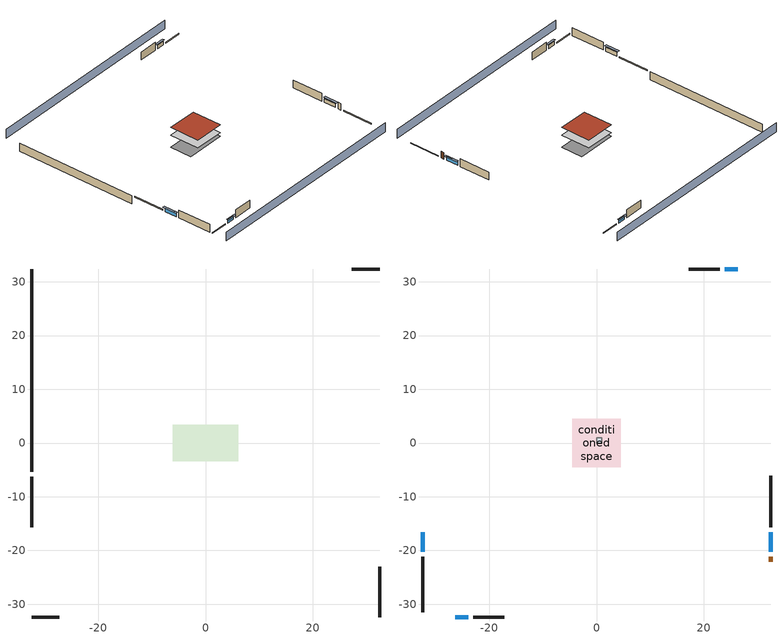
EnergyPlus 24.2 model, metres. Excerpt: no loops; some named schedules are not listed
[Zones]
basement - unconditioned
 floor foundation (Slab1 construction): -6.07,-3.37 -6.07,3.37 6.07,3.37 6.07,-3.37 z-2.13
 wall outside (RimJoist1 construction): -32.4,-6.29 -32.4,-15.65 z0.3:0.61
 wall outside (RimJoist2 construction): 32.4,32.4 27.19,32.4 z0.3:0.61
 wall outside (RimJoist3 construction): 32.4,-32.4 32.4,-23.04 z0.3:0.61
 wall outside (RimJoist4 construction): -32.4,-32.4 -27.19,-32.4 z0.3:0.61
 wall foundation (FoundationWall1 construction): -32.4,32.4 -32.4,-5.37 z-2.13:0.3
central ac and furnace airloop ret air zone
 floor adiabatic (AdiabaticConst): 0,0 0,1 1,1 1,0 z0
 wall adiabatic (AdiabaticConst): 0,1 0,0 1,0 1,1 0,1 z0:1
 ceiling adiabatic (AdiabaticConst): 1,0 1,1 0,1 0,0 z1
conditioned space
 floor to basement - unconditioned (Floor1 construction): -4.52,-4.52 -4.52,4.52 4.52,4.52 4.52,-4.52 z0.3
 wall outside (AdiabaticWallConstruction 1): 32.4,-22.11 32.4,-21.2 z0.3:2.34
 wall outside (AdiabaticWallConstruction): -32.4,-16.58 -32.4,-20.22 / 32.4,-20.27 32.4,-16.63 z0.3:1.52; 26.26,32.4 23.88,32.4 / -26.26,-32.4 -23.88,-32.4 z0.3:1.34
 wall outside (Wall1 construction): -32.4,-21.15 -32.4,-31.47 z0.3:2.74
 wall outside (Wall2 construction): 22.95,32.4 17.22,32.4 z0.3:2.74
 wall outside (Wall3 construction): 32.4,-15.7 32.4,-6.14 z0.3:2.74
 wall outside (Wall4 construction): -22.95,-32.4 -17.22,-32.4 z0.3:2.74
 window (WindowConstruction): -32.4,-16.58 -32.4,-20.22 z0.3:1.52
 window (WindowConstruction 1): 26.26,32.4 23.88,32.4 z0.3:1.34
 window (WindowConstruction 2): 32.4,-20.27 32.4,-16.63 z0.3:1.52
 window (WindowConstruction 3): -26.26,-32.4 -23.88,-32.4 z0.3:1.34
 door (Door): 32.4,-22.11 32.4,-21.2 z0.3:2.34
 roof outside (Roof1 construction): -4.52,4.52 -4.52,-4.52 4.52,-4.52 4.52,4.52 z2.74
shading: 32.4,36.97 -32.4,36.97 / -32.4,-36.97 32.4,-36.97 z0:2.74; -32.4,-20.53 -32.4,-16.28 -33.01,-16.28 -33.01,-20.53 z1.83; 23.58,32.4 26.56,32.4 26.56,33.01 23.58,33.01 z1.65; 32.4,-16.32 32.4,-20.57 33.01,-20.57 33.01,-16.32 z1.83; -23.58,-32.4 -26.56,-32.4 -26.56,-33.01 -23.58,-33.01 z1.65
[Building]
Building 1: Terrain=Suburbs
[Site:Location]
Portland Intl Arpt_OR: Latitude {deg}=45.59; Longitude {deg}=-122.6; Time Zone {hr}=-8; Elevation {m}=33; Keep Site Location Information=Yes
[Site:GroundTemperature:Shallow]
10.2558, 8.96328, 8.85977, 9.47314, 11.9355, 14.3863, 16.5111, 17.8571, 17.9714, 16.8767, 14.8061, 12.4304
[Site:WaterMainsTemperature]
Calculation Method=Schedule; Temperature Schedule=mains temperature schedule
[Material] Roughness=Rough; Thermal Absorptance=0.9
Name | Thickness {m} | Conductivity {W/m-K} | Density {kg/m3} | Specific Heat {J/kg-K} | Solar Absorptance | Visible Absorptance
asphalt or fiberglass shingles | 0.00635 | 0.162714 | 1121.4 | 1465.45 | 0.85 | 0.85
concrete 4.0 in. | 0.1016 | 1.803125 | 2242.8 | 837.4 | 0.7 | 0.7
concrete 8.0 in. | 0.2032 | 1.803125 | 2242.8 | 837.4 | 0.7 | 0.7
door material | 0.04445 | 0.0612267 | 512.64 | 1214.23 | 0.7 | 0.7
floor covering | 0.0127 | 0.0433444 | 54.468 | 1339.84 | 0.6 | 0.6
floor stud and cavity | 0.1397 | 0.923637 | 92.3553 | 1139.71 | 0.7 | 0.7
furniture material basement - unconditioned 1; furniture material conditioned space 1 | 0.1524 | 0.115458 | 640.8 | 1214.23 | 0.6 | 0.6
gypsum board | 0.0127 | 0.160291 | 801 | 837.4 | 0.6 | 0.6
osb sheathing 0.5 in. | 0.0127 | 0.115458 | 512.64 | 1214.23 | 0.7 | 0.7
osb sheathing 0.75 in. | 0.01905 | 0.115458 | 512.64 | 1214.23 | 0.7 | 0.7
rim joist stud and cavity | 0.0508 | 0.178688 | 50.32683 | 1063.81 | 0.6 | 0.6
roof rigid ins | 0.103632 | 0.029427 | 32.04 | 1214.23 | 0.7 | 0.7
roof stud and cavity | 0.2032 | 0.0828465 | 78.34581 | 1123.46 | 0.7 | 0.7
wall rigid ins | 0.512978 | 0.029427 | 32.04 | 1214.23 | 0.7 | 0.7
wall stud and cavity | 0.1397 | 0.550994 | 139.0536 | 1170.24 | 0.7 | 0.7
wall stud and cavity 1 | 0.0889 | 0.380278 | 52.3479 | 1209.89 | 0.7 | 0.7
wall stud and cavity 2 | 0.0889 | 0.391764 | 83.0341 | 1211.67 | 0.7 | 0.7
wood siding | 0.0254 | 0.102417 | 544.68 | 1172.36 | 0.85 | 0.85
wood siding 1; wood siding 2 | 0.0254 | 0.102417 | 544.68 | 1172.36 | 0.7 | 0.7
[Material:NoMass]
Adiabatic: Roughness=Rough; Thermal Resistance {m2-K/W}=176.1; Thermal Absorptance=0.9; Solar Absorptance=0.7; Visible Absorptance=0.7
[WindowMaterial:SimpleGlazingSystem]
WindowMaterial: U-Factor {W/m2-K}=4.31528; Solar Heat Gain Coefficient=0.67
[Construction]
AdiabaticConst: Adiabatic
AdiabaticWallConstruction: wood siding 1, wall rigid ins, wall stud and cavity 1, gypsum board
AdiabaticWallConstruction 1: wood siding 2, wall rigid ins, wall stud and cavity 1, gypsum board
Door: door material
Floor1 construction: floor stud and cavity, osb sheathing 0.75 in., floor covering
FoundationWall1 construction: concrete 8.0 in.
furniture construction basement - unconditioned 1: furniture material basement - unconditioned 1
furniture construction conditioned space 1: furniture material conditioned space 1
PartitionWallConstruction: gypsum board, wall stud and cavity 2, gypsum board
RimJoist1 construction; RimJoist2 construction; RimJoist3 construction; RimJoist4 construction: wood siding, rim joist stud and cavity
Roof1 construction: asphalt or fiberglass shingles, roof rigid ins, osb sheathing 0.75 in., roof stud and cavity, gypsum board
Slab1 construction: concrete 4.0 in.
Wall1 construction; Wall2 construction; Wall3 construction; Wall4 construction: wood siding, osb sheathing 0.5 in., wall stud and cavity, gypsum board
WindowConstruction; WindowConstruction 1; WindowConstruction 2; WindowConstruction 3: WindowMaterial
[Zone] Multiplier=1
Name | Volume {m3} | Part of Total Floor Area
basement - unconditioned; conditioned space | 199.577 | Yes
central ac and furnace airloop ret air zone | 1 | No
[Space]
Name | Zone | Volume {m3} | Space Type
basement - unconditioned 1 | basement - unconditioned | 199.577
central ac and furnace airloop ret air space | central ac and furnace airloop ret air zone |  | Plenum Space Type
conditioned space 1 | conditioned space | 199.577
[SurfaceProperty:ExposedFoundationPerimeter]
Slab1: Exposed Perimeter Calculation Method=TotalExposedPerimeter; Total Exposed Perimeter {m}=37.76472
[InternalMass]
Name | Construction | Zone or ZoneList | Space or SpaceList | Surface Area {m2}
furniture mass basement - unconditioned 1 | furniture construction basement - unconditioned 1 | basement - unconditioned | basement - unconditioned 1 | 32.73903
furniture mass conditioned space 1 | furniture construction conditioned space 1 | conditioned space | conditioned space 1 | 32.73903
partition wall mass | PartitionWallConstruction | conditioned space | conditioned space 1 | 81.84758
[ElectricEquipment] Design Level Calculation Method=EquipmentLevel
Name | Zone or ZoneList or Space or SpaceList | Schedule | Design Level {W} | Fraction Latent | Fraction Radiant | Fraction Lost
freezer | basement - unconditioned 1 | freezer schedule | 194.914 | 0 | 0.6 | 0
clothes dryer | conditioned space 1 | clothes_dryer | 346.1 | 0.015 | 0.081 | 0.85
clothes washer | conditioned space 1 | clothes_washer | 622.636 | 0.03 | 0.162 | 0.7
cooking range | conditioned space 1 | cooking_range | 890.622 | 0.08 | 0.432 | 0.2
dishwasher | conditioned space 1 | dishwasher | 601.248 | 0.3 | 0.18 | 0.4
fridge | conditioned space 1 | fridge schedule | 41.5354 | 0 | 0.6 | 0
mech vent bath fan 0 | conditioned space 1 | mech vent bath fan 0 schedule | 30 | 0 | 0 | 1
mech vent house fan | conditioned space 1 | mech vent house fan schedule | 0 | 0 | 0 | 1
mech vent house fan cfis | conditioned space 1 | mech vent house fan cfis schedule | 0 | 0 | 0 | 0
mech vent range fan 0 | conditioned space 1 | mech vent range fan 0 schedule | 30 | 0 | 0 | 1
misc plug loads | conditioned space 1 | plug_loads_other | 160.223 | 0.021 | 0.558 | 0.049
misc tv | conditioned space 1 | plug_loads_tv | 260.177 | 0 | 0.6 | 0
whole house fan | conditioned space 1 | Always On Discrete | 0 | 0 | 0 | 1
[OtherEquipment] Design Level Calculation Method=EquipmentLevel
Name | Fuel Type | Zone or ZoneList or Space or SpaceList | Schedule | Design Level {W} | Fraction Latent | Fraction Radiant | Fraction Lost
central ac and furnace airloop_0 RetCondToDZ; central ac and furnace airloop_0 SupCondToDZ; central ac and furnace airloop_0 SupSensLkToDZ; water heater sens | None | basement - unconditioned 1 | Always On Discrete | 0 | 0 | 0 | 0
central ac and furnace airloop_0 SupLatLkToDZ; water heater lat | None | basement - unconditioned 1 | Always On Discrete | 0 | 1 | 0 | 0
water heater energy adjustment1 | Electricity | basement - unconditioned 1 | Always On Discrete | 0.01 | 0 | 0 | 1
central ac and furnace airloop_0 RetCondToRP; central ac and furnace airloop_0 RetSensLkToRP | None | central ac and furnace airloop ret air space | Always On Discrete | 0 | 0 | 0 | 0
central ac and furnace airloop_0 RetLatLkToRP | None | central ac and furnace airloop ret air space | Always On Discrete | 0 | 1 | 0 | 0
central ac and furnace airloop_0 SupCondToLv; central ac and furnace airloop_0 SupSensLkToCond; mech vent house fan sensible load | None | conditioned space 1 | Always On Discrete | 0 | 0 | 0 | 0
central ac and furnace airloop_0 SupLatLkToCond; mech vent house fan latent load | None | conditioned space 1 | Always On Discrete | 0 | 1 | 0 | 0
clothes dryer 1 | NaturalGas | conditioned space 1 | clothes_dryer | 4598 | 0.015 | 0.081 | 0.85
cooking range 1 | Electricity | conditioned space 1 | cooking_range | 0 | 0.08 | 0.432 | 0.2
general water use latent | None | conditioned space 1 | general water use schedule | 62.594 | 1 | 0 | 0
general water use sensible | None | conditioned space 1 | general water use schedule | -61.6891 | 0 | 0.6 | 0
[ZoneInfiltration:DesignFlowRate] Schedule=Always On Discrete
Name | Zone or ZoneList or Space or SpaceList | Design Flow Rate Calculation Method | Design Flow Rate {m3/s} | Air Changes per Hour {1/hr} | Constant Term Coefficient | Temperature Term Coefficient | Velocity Term Coefficient | Velocity Squared Term Coefficient
basement_unconditioned 1 duct leakage imbalance infil flow | basement - unconditioned 1 | Flow/Zone | 0
infil basement - unconditioned 1 | basement - unconditioned 1 | AirChanges/Hour |  | 0.1 | 1 | 0 | 0 | 0
infil flow; natural vent flow; whole house fan flow | conditioned space 1 | Flow/Zone | 0
[ZoneMixing] Schedule=Always On Continuous; Design Flow Rate Calculation Method=Flow/Zone; Design Flow Rate {m3/s}=0
Name | Zone or Space | Source Zone or Space
central ac and furnace airloop_0 ZoneMixCondToDZ mix | basement - unconditioned | conditioned space
central ac and furnace airloop_0 ZoneMixDZToCond mix | conditioned space | basement - unconditioned
[SpaceList]
Plenum Space Type: central ac and furnace airloop ret air space
[SurfaceProperty:IncidentSolarMultiplier] Incident Solar Multiplier=1; Incident Solar Multiplier Schedule=trans schedule winter=0.85 summer=0.7
Window1; Window2; Window3; Window4
[Lights]
interior lighting: Zone or ZoneList or Space or SpaceList=conditioned space 1; Schedule=lighting_interior; Design Level Calculation Method=LightingLevel; Lighting Level {W}=176.222; Return Air Fraction=0; Fraction Radiant=0.6; Fraction Visible=0.2; Fraction Replaceable=1
[People]
occupants: Zone or ZoneList or Space or SpaceList=conditioned space 1; Number of People Schedule=occupants; Number of People Calculation Method=People; Number of People=3; Fraction Radiant=0.314171; Sensible Heat Fraction=0.56303; Activity Level Schedule=occupants activity schedule; Carbon Dioxide Generation Rate {m3/s-W}=0; Enable ASHRAE 55 Comfort Warnings=No; Mean Radiant Temperature Calculation Type=EnclosureAveraged
[AvailabilityManager:Scheduled]
central ac and furnace airloop Availability Manager: Schedule=Always On Discrete
[AirLoopHVAC:ReturnPlenum]
Air Loop HVAC Return Plenum 1: Zone=central ac and furnace airloop ret air zone
[WaterUse:Equipment]
dishwasher: Peak Flow Rate {m3/s}=4.93547e-06; Flow Rate Fraction Schedule=hot_water_dishwasher
[Foundation:Kiva]
Foundation Kiva 1: Initial Indoor Air Temperature {C}=9.52053; Wall Height Above Grade {m}=0.3048; Wall Depth Below Slab {m}=0.2032
[Foundation:Kiva:Settings]
Soil Conductivity {W/m-K}=1.3848; Soil Density {kg/m3}=1842.3; Soil Specific Heat {J/kg-K}=418.7; Ground Solar Absorptivity=0.9; Ground Thermal Absorptivity=0.9; Ground Surface Roughness {m}=0.03; Far-Field Width {m}=40; Deep-Ground Boundary Condition=ZeroFlux; Deep-Ground Depth {m}=40; Minimum Cell Dimension {m}=0.2; Maximum Cell Growth Coefficient=3; Simulation Timestep=Timestep
[Exterior:Lights]
exterior lighting: Schedule=exterior lighting schedule; Design Level {W}=5.52521
[ElectricLoadCenter:Storage:LiIonNMCBattery]
Vehicle1 li ion: Availability Schedule=Always On Discrete; Radiative Fraction=0; Lifetime Model=None; Number of Cells in Series=15; Number of Strings in Parallel=313; Initial Fractional State of Charge=0.95; DC to DC Charging Efficiency=1; Battery Mass {kg}=497.079; Battery Surface Area {m2}=4.16468; Battery Specific Heat Capacity {J/kg-K}=1500; Heat Transfer Coefficient Between Battery and Ambient {W/m2-K}=7.5; Fully Charged Cell Voltage {V}=3.342; Cell Voltage at End of Exponential Zone {V}=3.342; Cell Voltage at End of Nominal Zone {V}=3.342; Default Nominal Cell Voltage {V}=3.342; Fully Charged Cell Capacity {Ah}=3.2; Fraction of Cell Capacity Removed at the End of Exponential Zone=0.8075; Fraction of Cell Capacity Removed at the End of Nominal Zone=0.976875; Charge Rate at Which Voltage vs Capacity Curve Was Generated=1; Battery Cell Internal Electrical Resistance {ohms}=0.002
[ElectricLoadCenter:Storage:Converter]
Vehicle1 li ion converter: Availability Schedule=Always On Discrete; Power Conversion Efficiency Method=SimpleFixed; Simple Fixed Efficiency=1; Ancillary Power Consumed In Standby {W}=0; Radiative Fraction=0
[ElectricLoadCenter:Distribution]
Vehicle1 elec load center dist: Electrical Buss Type=AlternatingCurrentWithStorage; Electrical Storage Object=Vehicle1 li ion; Storage Operation Scheme=TrackChargeDischargeSchedules; Storage Converter Object=Vehicle1 li ion converter; Maximum Storage State of Charge Fraction=0.95; Minimum Storage State of Charge Fraction=0.15; Design Storage Control Charge Power {W}=1600; Storage Charge Power Fraction Schedule=electric_vehicle_charging; Design Storage Control Discharge Power {W}=10390.3; Storage Discharge Power Fraction Schedule=electric_vehicle_discharging
[EnergyManagementSystem:GlobalVariable]
central_ac_and_furnace_airloop_0_DuctImbalLkExhFanEquivCond
central_ac_and_furnace_airloop_0_DuctImbalLkExhFanEquivDZ
central_ac_and_furnace_airloop_0_DuctImbalLkSupFanEquivCond
central_ac_and_furnace_airloop_0_DuctImbalLkSupFanEquivDZ
central_ac_and_furnace_airloop_0_DZ_T
central_ac_and_furnace_airloop_0_DZ_W
central_ac_and_furnace_airloop_0_RetCondToDZ
central_ac_and_furnace_airloop_0_RetCondToRP
central_ac_and_furnace_airloop_0_RetLatLkToRP
central_ac_and_furnace_airloop_0_RetSensLkToRP
central_ac_and_furnace_airloop_0_SupCondToDZ
central_ac_and_furnace_airloop_0_SupCondToLv
central_ac_and_furnace_airloop_0_SupLatLkToCond
central_ac_and_furnace_airloop_0_SupLatLkToDZ
central_ac_and_furnace_airloop_0_SupSensLkToCond
central_ac_and_furnace_airloop_0_SupSensLkToDZ
central_ac_and_furnace_airloop_0_ZoneMixCondToDZ
central_ac_and_furnace_airloop_0_ZoneMixDZToCond
central_ac_and_furnace_airloop_AH_MFR
central_ac_and_furnace_airloop_AH_Tout
central_ac_and_furnace_airloop_AH_VFR
central_ac_and_furnace_airloop_AH_Wout
central_ac_and_furnace_airloop_Fan_RTF
central_ac_and_furnace_airloop_RA_T
central_ac_and_furnace_airloop_Ra_W
infil_program_Qfan
infil_program_Qinf
natural_vent_program_Qnv
natural_vent_program_Qwhf
[EnergyManagementSystem:Sensor]
Name | Output:Variable or Output:Meter Index Key | Output:Variable or Output:Meter
airflow_gain | infil flow | Infiltration Sensible Heat Gain Energy
airflow_gain_1 | natural vent flow | Infiltration Sensible Heat Gain Energy
airflow_gain_2 | whole house fan flow | Infiltration Sensible Heat Gain Energy
airflow_loss | infil flow | Infiltration Sensible Heat Loss Energy
airflow_loss_1 | natural vent flow | Infiltration Sensible Heat Loss Energy
airflow_loss_2 | whole house fan flow | Infiltration Sensible Heat Loss Energy
central_ac_and_furnace_airloop_0_DZ_T_s | basement - unconditioned | Zone Air Temperature
central_ac_and_furnace_airloop_0_DZ_W_s | basement - unconditioned | Zone Mean Air Humidity Ratio
central_ac_and_furnace_airloop_AH_MFR_s | Node 5 | System Node Mass Flow Rate
central_ac_and_furnace_airloop_AH_Tout_s | Node 5 | System Node Temperature
central_ac_and_furnace_airloop_AH_VFR_s | Node 5 | System Node Current Density Volume Flow Rate
central_ac_and_furnace_airloop_AH_Wout_s | Node 5 | System Node Humidity Ratio
central_ac_and_furnace_airloop_RA_T_s | Node 8 | System Node Temperature
central_ac_and_furnace_airloop_Ra_W_s | Node 8 | System Node Humidity Ratio
charge_sch_sensor | electric_vehicle_charging | Schedule Value
clg_load_cond |  | Cooling:EnergyTransfer:Zone:CONDITIONED SPACE
clg_load_duct |  | Cooling:EnergyTransfer:Zone:CENTRAL AC AND FURNACE AIRLOOP RET AIR ZONE
clg_sp_s; clg_sp_s_1 | cooling setpoint | Schedule Value
clothes_dryer_exhaust_0_sch_s | clothes_dryer | Schedule Value
cool_season | cooling season schedule | Schedule Value
discharge_sch_sensor | electric_vehicle_discharging | Schedule Value
ducts_conv | central ac and furnace airloop_0 RetCondToRP | Other Equipment Convective Heating Energy
ducts_conv_1 | central ac and furnace airloop_0 RetLatLkToRP | Other Equipment Convective Heating Energy
ducts_conv_2 | central ac and furnace airloop_0 RetSensLkToRP | Other Equipment Convective Heating Energy
ducts_conv_3 | central ac and furnace airloop_0 SupCondToLv | Other Equipment Convective Heating Energy
ducts_conv_4 | central ac and furnace airloop_0 SupLatLkToCond | Other Equipment Convective Heating Energy
ducts_conv_5 | central ac and furnace airloop_0 SupSensLkToCond | Other Equipment Convective Heating Energy
ducts_rad | central ac and furnace airloop_0 RetCondToRP | Other Equipment Radiant Heating Energy
ducts_rad_1 | central ac and furnace airloop_0 RetLatLkToRP | Other Equipment Radiant Heating Energy
ducts_rad_2 | central ac and furnace airloop_0 RetSensLkToRP | Other Equipment Radiant Heating Energy
ducts_rad_3 | central ac and furnace airloop_0 SupCondToLv | Other Equipment Radiant Heating Energy
ducts_rad_4 | central ac and furnace airloop_0 SupLatLkToCond | Other Equipment Radiant Heating Energy
ducts_rad_5 | central ac and furnace airloop_0 SupSensLkToCond | Other Equipment Radiant Heating Energy
htg_load_cond |  | Heating:EnergyTransfer:Zone:CONDITIONED SPACE
htg_load_duct |  | Heating:EnergyTransfer:Zone:CENTRAL AC AND FURNACE AIRLOOP RET AIR ZONE
htg_sp_s; htg_sp_s_1 | heating setpoint | Schedule Value
ig_ee_conv | clothes dryer | Electric Equipment Convective Heating Energy
ig_ee_conv_2 | cooking range | Electric Equipment Convective Heating Energy
ig_ee_conv_3 | dishwasher | Electric Equipment Convective Heating Energy
ig_ee_conv_4 | fridge | Electric Equipment Convective Heating Energy
ig_ee_conv_5 | misc plug loads | Electric Equipment Convective Heating Energy
ig_ee_conv_6 | misc tv | Electric Equipment Convective Heating Energy
ig_ee_conv_7 | whole house fan | Electric Equipment Convective Heating Energy
ig_ee_rad | clothes dryer | Electric Equipment Radiant Heating Energy
ig_ee_rad_2 | cooking range | Electric Equipment Radiant Heating Energy
ig_ee_rad_3 | dishwasher | Electric Equipment Radiant Heating Energy
ig_ee_rad_4 | fridge | Electric Equipment Radiant Heating Energy
ig_ee_rad_5 | misc plug loads | Electric Equipment Radiant Heating Energy
ig_ee_rad_6 | misc tv | Electric Equipment Radiant Heating Energy
ig_ee_rad_7 | whole house fan | Electric Equipment Radiant Heating Energy
ig_lgt_conv | interior lighting | Lights Convective Heating Energy
ig_lgt_rad | interior lighting | Lights Radiant Heating Energy
ig_lgt_vis | interior lighting | Lights Visible Radiation Heating Energy
ig_oe_conv | clothes dryer 1 | Other Equipment Convective Heating Energy
ig_oe_conv_1 | cooking range 1 | Other Equipment Convective Heating Energy
ig_oe_conv_2 | general water use latent | Other Equipment Convective Heating Energy
ig_oe_conv_3 | general water use sensible | Other Equipment Convective Heating Energy
ig_oe_rad | clothes dryer 1 | Other Equipment Radiant Heating Energy
ig_oe_rad_1 | cooking range 1 | Other Equipment Radiant Heating Energy
ig_oe_rad_2 | general water use latent | Other Equipment Radiant Heating Energy
ig_oe_rad_3 | general water use sensible | Other Equipment Radiant Heating Energy
ig_ppl_conv | occupants | People Convective Heating Energy
ig_ppl_rad | occupants | People Radiant Heating Energy
im_conv | furniture mass conditioned space 1 | Surface Inside Face Convection Heat Gain Energy
im_conv_1 | partition wall mass | Surface Inside Face Convection Heat Gain Energy
im_ig | furniture mass conditioned space 1 | Surface Inside Face Internal Gains Radiation Heat Gain Energy
im_ig_1 | partition wall mass | Surface Inside Face Internal Gains Radiation Heat Gain Energy
im_lgt | furniture mass conditioned space 1 | Surface Inside Face Lights Radiation Heat Gain Energy
im_lgt_1 | partition wall mass | Surface Inside Face Lights Radiation Heat Gain Energy
im_sol | furniture mass conditioned space 1 | Surface Inside Face Solar Radiation Heat Gain Energy
im_sol_1 | partition wall mass | Surface Inside Face Solar Radiation Heat Gain Energy
im_surf | furniture mass conditioned space 1 | Surface Inside Face Net Surface Thermal Radiation Heat Gain Energy
im_surf_1 | partition wall mass | Surface Inside Face Net Surface Thermal Radiation Heat Gain Energy
mech_vent_bath_fan_0_sch_s | mech vent bath fan 0 schedule | Schedule Value
mech_vent_range_fan_0_sch_s | mech vent range fan 0 schedule | Schedule Value
mv_conv | mech vent bath fan 0 | Electric Equipment Convective Heating Energy
mv_conv_1 | mech vent house fan | Electric Equipment Convective Heating Energy
mv_conv_2 | mech vent house fan cfis | Electric Equipment Convective Heating Energy
mv_conv_3 | mech vent range fan 0 | Electric Equipment Convective Heating Energy
mv_conv_4 | mech vent house fan latent load | Other Equipment Convective Heating Energy
mv_conv_5 | mech vent house fan sensible load | Other Equipment Convective Heating Energy
mv_rad | mech vent bath fan 0 | Electric Equipment Radiant Heating Energy
mv_rad_1 | mech vent house fan | Electric Equipment Radiant Heating Energy
mv_rad_2 | mech vent house fan cfis | Electric Equipment Radiant Heating Energy
mv_rad_3 | mech vent range fan 0 | Electric Equipment Radiant Heating Energy
mv_rad_4 | mech vent house fan latent load | Other Equipment Radiant Heating Energy
mv_rad_5 | mech vent house fan sensible load | Other Equipment Radiant Heating Energy
natural_vent_s | natural vent schedule | Schedule Value
out_pb_s |  | Site Outdoor Air Barometric Pressure
out_wt_s |  | Site Outdoor Air Humidity Ratio
site_temp | Environment | Site Outdoor Air Drybulb Temperature
site_vw_s |  | Site Wind Speed
soc_sensor | Vehicle1 li ion | Electric Storage Charge Fraction
ss_back_out | Window1 | Surface Window Shortwave from Zone Back Out Window Heat Transfer Rate
ss_back_out_1 | Window2 | Surface Window Shortwave from Zone Back Out Window Heat Transfer Rate
ss_back_out_2 | Window3 | Surface Window Shortwave from Zone Back Out Window Heat Transfer Rate
ss_back_out_3 | Window4 | Surface Window Shortwave from Zone Back Out Window Heat Transfer Rate
ss_conv | Door1 | Surface Inside Face Convection Heat Gain Energy
ss_conv_1 | Window1 | Surface Inside Face Convection Heat Gain Energy
ss_conv_2 | Window2 | Surface Inside Face Convection Heat Gain Energy
ss_conv_3 | Window3 | Surface Inside Face Convection Heat Gain Energy
ss_conv_4 | Window4 | Surface Inside Face Convection Heat Gain Energy
ss_ig | Door1 | Surface Inside Face Internal Gains Radiation Heat Gain Energy
ss_ig_1 | Window1 | Surface Inside Face Internal Gains Radiation Heat Gain Energy
ss_ig_2 | Window2 | Surface Inside Face Internal Gains Radiation Heat Gain Energy
ss_ig_3 | Window3 | Surface Inside Face Internal Gains Radiation Heat Gain Energy
ss_ig_4 | Window4 | Surface Inside Face Internal Gains Radiation Heat Gain Energy
ss_lgt | Door1 | Surface Inside Face Lights Radiation Heat Gain Energy
ss_sol | Door1 | Surface Inside Face Solar Radiation Heat Gain Energy
ss_surf | Door1 | Surface Inside Face Net Surface Thermal Radiation Heat Gain Energy
ss_surf_1 | Window1 | Surface Inside Face Net Surface Thermal Radiation Heat Gain Energy
ss_surf_2 | Window2 | Surface Inside Face Net Surface Thermal Radiation Heat Gain Energy
ss_surf_3 | Window3 | Surface Inside Face Net Surface Thermal Radiation Heat Gain Energy
ss_surf_4 | Window4 | Surface Inside Face Net Surface Thermal Radiation Heat Gain Energy
ss_trans_in | Window1 | Surface Window Transmitted Solar Radiation Rate
ss_trans_in_1 | Window2 | Surface Window Transmitted Solar Radiation Rate
ss_trans_in_2 | Window3 | Surface Window Transmitted Solar Radiation Rate
ss_trans_in_3 | Window4 | Surface Window Transmitted Solar Radiation Rate
ss_trans_out | Window1 | Surface Inside Face Initial Transmitted Diffuse Transmitted Out Window Solar Radiation Rate
ss_trans_out_1 | Window2 | Surface Inside Face Initial Transmitted Diffuse Transmitted Out Window Solar Radiation Rate
ss_trans_out_2 | Window3 | Surface Inside Face Initial Transmitted Diffuse Transmitted Out Window Solar Radiation Rate
